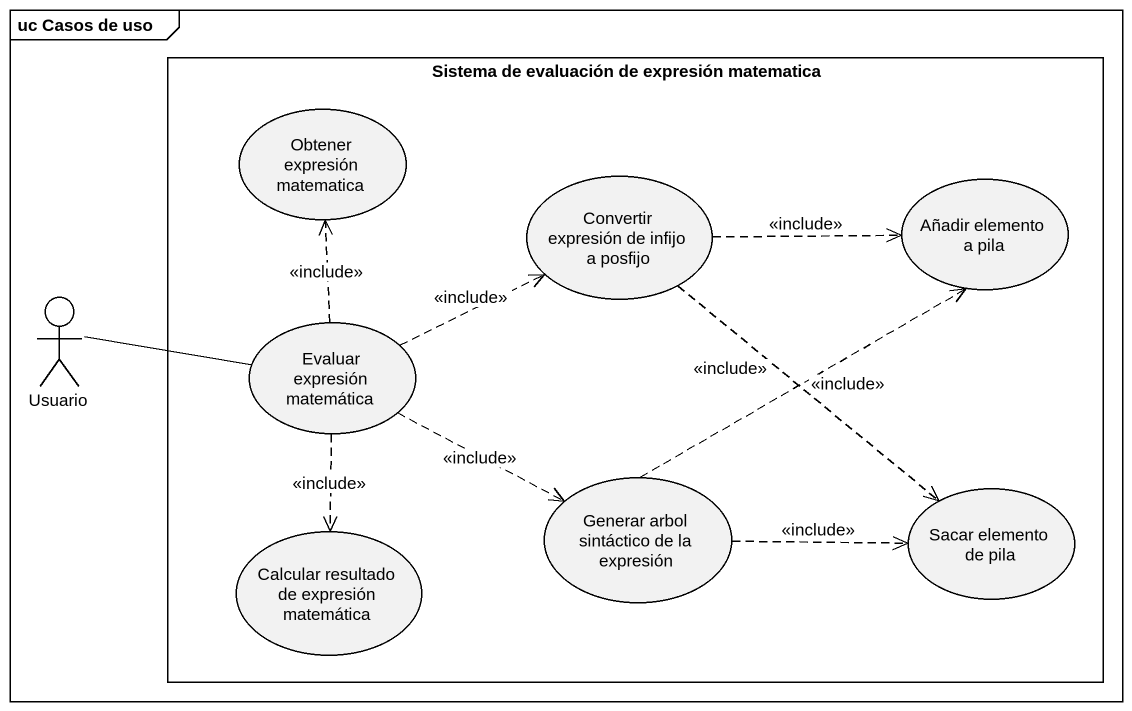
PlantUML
@startuml
mainframe uc Casos de uso
rectangle "Sistema de evaluación de expresión matematica" as Sistema_de_evaluación_de {
  usecase "Obtener expresión matematica" as Obtener_expresión_matematica
  usecase "Convertir expresión de infijo a posfijo" as Convertir_expresión_de
  usecase "Añadir elemento a pila" as Añadir_elemento_a_pila
  usecase "Evaluar expresión matemática" as Evaluar_expresión_matemática
  usecase "Calcular resultado de expresión matemática" as Calcular_resultado_de
  usecase "Generar arbol sintáctico de la expresión" as Generar_arbol_sintáctico_de
  usecase "Sacar elemento de pila" as Sacar_elemento_de_pila
}
actor Usuario
Convertir_expresión_de .right.> Añadir_elemento_a_pila : <<include>>
Convertir_expresión_de ..> Sacar_elemento_de_pila : <<include>>
Usuario -right- Evaluar_expresión_matemática
Evaluar_expresión_matemática .up.> Obtener_expresión_matematica : <<include>>
Evaluar_expresión_matemática .right.> Convertir_expresión_de : <<include>>
Evaluar_expresión_matemática ..> Calcular_resultado_de : <<include>>
Evaluar_expresión_matemática .right.> Generar_arbol_sintáctico_de : <<include>>
Generar_arbol_sintáctico_de .up.> Añadir_elemento_a_pila : <<include>>
Generar_arbol_sintáctico_de .right.> Sacar_elemento_de_pila : <<include>>
@enduml
